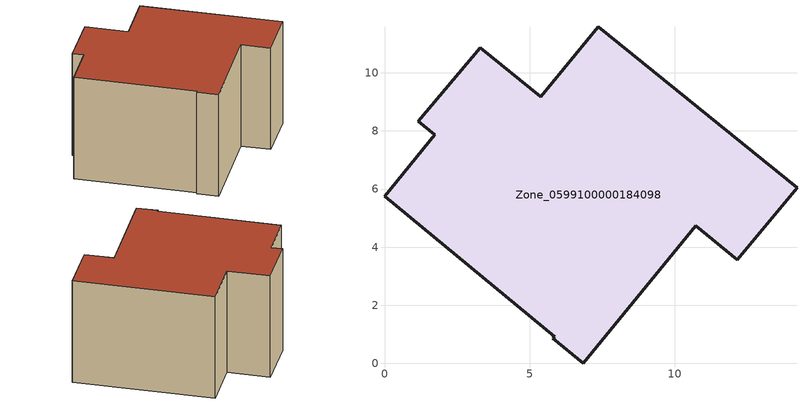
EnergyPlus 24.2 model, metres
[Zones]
Zone_0599100000184098
 floor ground (C_G): 7.36,11.59 14.2,6.05 12.15,3.56 10.72,4.73 6.84,0 5.79,0.86 5.87,0.91 0,5.76 1.73,7.87 1.17,8.33 3.29,10.87 5.38,9.17 z0
 wall outside (C_F): 5.87,0.91 5.79,0.86 6.84,0 10.72,4.73 12.15,3.56 14.2,6.05 7.36,11.59 5.38,9.17 3.29,10.87 1.17,8.33 1.73,7.87 0,5.76 5.87,0.91 z0:7.06
 roof outside (C_R): 1.73,7.87 0,5.76 5.87,0.91 5.79,0.86 6.84,0 10.72,4.73 12.15,3.56 14.2,6.05 7.36,11.59 5.38,9.17 3.29,10.87 1.17,8.33 z7.06
[BUILDING]
Pand.0599100000184098: North Axis=0; Terrain=City; Loads Convergence Tolerance Value=0.04; Temperature Convergence Tolerance Value=0.4; Solar Distribution=FullExterior; Maximum Number of Warmup Days=25; Minimum Number of Warmup Days=1
[Site:Location]
Rotterdam.The.Hague.AP_ZH_NLD Design_Conditions: Latitude=51.96; Longitude=4.45; Time Zone=1; Elevation=-4.5
[SITE:GROUNDTEMPERATURE:BUILDINGSURFACE]
18, 18, 18, 18, 18, 18, 18, 18, 18, 18, 18, 18
[MATERIAL] Thermal Absorptance=0.9; Solar Absorptance=0.7; Visible Absorptance=0.7
Name | Roughness | Thickness | Conductivity | Density | Specific Heat
G.TC.1946-1964 | MediumSmooth | 0.15 | 1 | 540 | 1210
F.TC.1946-1964 | Rough | 0.3 | 0.857143 | 1920 | 840
R.TC.1946-1964 | MediumRough | 0.2 | 0.235294 | 1500 | 1000
[CONSTRUCTION]
C_G: G.TC.1946-1964
C_F: F.TC.1946-1964
C_R: R.TC.1946-1964
[ZONE]
Zone_0599100000184098: Type=1; Multiplier=1; Ceiling Height=Autocalculate; Volume=Autocalculate; Floor Area=autocalculate; Part of Total Floor Area=Yes
[ZONEINFILTRATION:DESIGNFLOWRATE]
Infil_Zone_0599100000184098: Zone or ZoneList or Space or SpaceList=Zone_0599100000184098; Schedule=AlwaysOn; Design Flow Rate Calculation Method=Flow/Area; Flow Rate per Floor Area=0.003; Constant Term Coefficient=1; Temperature Term Coefficient=0; Velocity Term Coefficient=0; Velocity Squared Term Coefficient=0
[HVACTEMPLATE:ZONE:IDEALLOADSAIRSYSTEM]
Zone_0599100000184098: Maximum Heating Supply Air Temperature=50; Minimum Cooling Supply Air Temperature=13; Maximum Heating Supply Air Humidity Ratio=0.0156; Minimum Cooling Supply Air Humidity Ratio=0.0077; Heating Limit=NoLimit; Cooling Limit=NoLimit; Dehumidification Control Type=ConstantSensibleHeatRatio; Cooling Sensible Heat Ratio=0.7; Dehumidification Setpoint=60; Humidification Control Type=None; Humidification Setpoint=30; Outdoor Air Method=None; Outdoor Air Flow Rate per Person=0.00944; Outdoor Air Flow Rate per Zone Floor Area=0; Outdoor Air Flow Rate per Zone=0; Demand Controlled Ventilation Type=None; Outdoor Air Economizer Type=NoEconomizer; Heat Recovery Type=None; Sensible Heat Recovery Effectiveness=0.7; Latent Heat Recovery Effectiveness=0.65
[ZONECONTROL:THERMOSTAT]
ThermostatControl_Zone_0599100000184098: Zone or ZoneList=Zone_0599100000184098; Control Type Schedule=DualSetpointControlType; Control 1=Thermostat_Zone_0599100000184098; Temperature Difference Between Cutout And Setpoint=0
[THERMOSTATSETPOINT:DUALSETPOINT]
Thermostat_Zone_0599100000184098: Heating Setpoint Temperature Schedule=HeatingSetpoint_Zone_0599100000184098; Cooling Setpoint Temperature Schedule=CoolingSetpoint_Zone_0599100000184098
[SCHEDULE:COMPACT]
HeatingSetpoint_Zone_0599100000184098: Through: 12/31, For: AllDays, Until: 24:00, 21
CoolingSetpoint_Zone_0599100000184098: Through: 12/31, For: AllDays, Until: 24:00, 24
DualSetpointControlType: Through: 12/31, For: AllDays, Until: 24:00, 4
AlwaysOn: Through: 12/31, For: AllDays, Until: 24:00, 1
